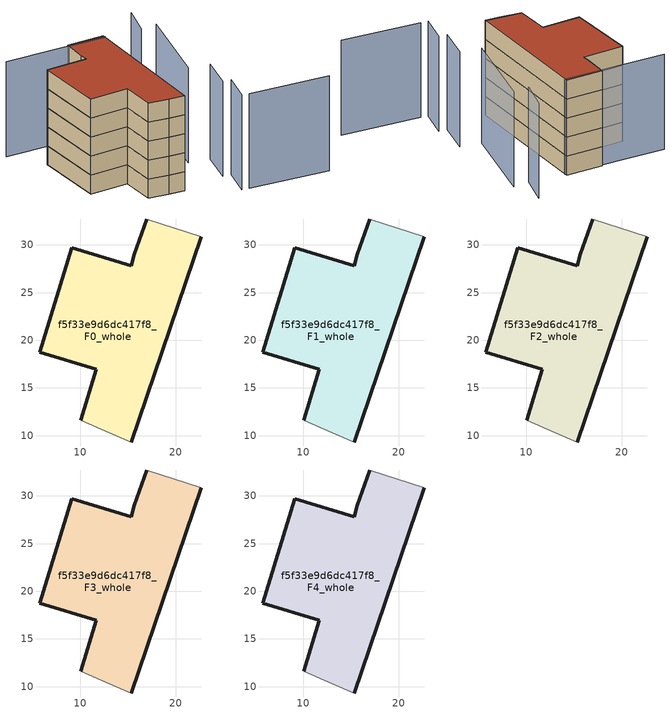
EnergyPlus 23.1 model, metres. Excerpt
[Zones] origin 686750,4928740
f5f33e9d6dc417f8_F0_whole
 floor ground (EU_floor_Construction): 15.35,9.33 22.67,30.87 16.99,32.72 15.68,29.01 15.35,27.82 9.09,29.71 5.78,18.74 11.66,16.97 10.03,11.59 13.02,10.32 z0
 wall outside (EU_wall_Construction): 10.03,11.59 11.66,16.97 5.78,18.74 9.09,29.71 15.35,27.82 15.68,29.01 16.99,32.72 / 22.67,30.87 15.35,9.33 z0:3
 wall adiabatic (EU_wall_Construction): 16.99,32.72 22.67,30.87 / 15.35,9.33 13.02,10.32 10.03,11.59 z0:3
f5f33e9d6dc417f8_F1_whole
 floor to f5f33e9d6dc417f8_F0_whole (EU_floor_Construction): 15.35,9.33 22.67,30.87 16.99,32.72 15.68,29.01 15.35,27.82 9.09,29.71 5.78,18.74 11.66,16.97 10.03,11.59 13.02,10.32 z3
 wall outside (EU_wall_Construction): 10.03,11.59 11.66,16.97 5.78,18.74 9.09,29.71 15.35,27.82 15.68,29.01 16.99,32.72 / 22.67,30.87 15.35,9.33 z3:6
 wall adiabatic (EU_wall_Construction): 16.99,32.72 22.67,30.87 / 15.35,9.33 13.02,10.32 10.03,11.59 z3:6
f5f33e9d6dc417f8_F2_whole
 floor to f5f33e9d6dc417f8_F1_whole (EU_floor_Construction): 15.35,9.33 22.67,30.87 16.99,32.72 15.68,29.01 15.35,27.82 9.09,29.71 5.78,18.74 11.66,16.97 10.03,11.59 13.02,10.32 z6
 wall outside (EU_wall_Construction): 10.03,11.59 11.66,16.97 5.78,18.74 9.09,29.71 15.35,27.82 15.68,29.01 16.99,32.72 / 22.67,30.87 15.35,9.33 z6:9
 wall adiabatic (EU_wall_Construction): 16.99,32.72 22.67,30.87 / 15.35,9.33 13.02,10.32 10.03,11.59 z6:9
f5f33e9d6dc417f8_F3_whole
 floor to f5f33e9d6dc417f8_F2_whole (EU_floor_Construction): 15.35,9.33 22.67,30.87 16.99,32.72 15.68,29.01 15.35,27.82 9.09,29.71 5.78,18.74 11.66,16.97 10.03,11.59 13.02,10.32 z9
 wall outside (EU_wall_Construction): 10.03,11.59 11.66,16.97 5.78,18.74 9.09,29.71 15.35,27.82 15.68,29.01 16.99,32.72 / 22.67,30.87 15.35,9.33 z9:12
 wall adiabatic (EU_wall_Construction): 16.99,32.72 22.67,30.87 / 15.35,9.33 13.02,10.32 10.03,11.59 z9:12
f5f33e9d6dc417f8_F4_whole
 floor to f5f33e9d6dc417f8_F3_whole (EU_floor_Construction): 15.35,9.33 22.67,30.87 16.99,32.72 15.68,29.01 15.35,27.82 9.09,29.71 5.78,18.74 11.66,16.97 10.03,11.59 13.02,10.32 z12
 wall outside (EU_wall_Construction): 10.03,11.59 11.66,16.97 5.78,18.74 9.09,29.71 15.35,27.82 15.68,29.01 16.99,32.72 / 22.67,30.87 15.35,9.33 z12:15
 wall adiabatic (EU_wall_Construction): 16.99,32.72 22.67,30.87 / 15.35,9.33 13.02,10.32 10.03,11.59 z12:15
 roof outside (EU_roof_Construction): 22.67,30.87 15.35,9.33 13.02,10.32 10.03,11.59 11.66,16.97 5.78,18.74 9.09,29.71 15.35,27.82 15.68,29.01 16.99,32.72 z15
shading: 21.87,2.81 33.66,-1.97 / 20.89,3.42 23.55,7.68 / 22.44,8.36 25.47,13.21 / 22.6,14.93 30.46,27.63 / 27.96,28.31 31.01,32.79 / 22.51,30.43 7.23,35.89 z0:15
[Building]
EU S2 Campaign: North Axis=0; Terrain=City; Solar Distribution=FullExterior
[Site:Location]
Bologna: Latitude=44.5; Longitude=11.25; Time Zone=1; Elevation=37
[SizingPeriod:WeatherFileDays]
AnnualSizingPeriod: Begin Month=1; Begin Day of Month=1; End Month=12; End Day of Month=31; Day of Week for Start Day=Monday; Use Weather File Daylight Saving Period=No; Use Weather File Rain and Snow Indicators=No
[MATERIAL]
EU_InternalMass_Material: Roughness=MediumRough; Thickness=0.1; Conductivity=1; Density=1800; Specific Heat=900; Thermal Absorptance=0.9; Solar Absorptance=0.7; Visible Absorptance=0.7
[MATERIAL:NOMASS] Roughness=MediumRough; Thermal Absorptance=0.9; Solar Absorptance=0.7; Visible Absorptance=0.7
Name | Thermal Resistance
EU_wall_NoMass | 0.905828
EU_roof_NoMass | 0.37593
EU_floor_NoMass | 0.67114
[CONSTRUCTION]
EU_wall_Construction: EU_wall_NoMass
EU_roof_Construction: EU_roof_NoMass
EU_floor_Construction: EU_floor_NoMass
EU_InternalMass_Construction: EU_InternalMass_Material
[ZONE] Type=1; Multiplier=1; Ceiling Height=autocalculate; Floor Area=autocalculate; Part of Total Floor Area=Yes
Name | Volume
f5f33e9d6dc417f8_F0_whole | 618.486
f5f33e9d6dc417f8_F1_whole; f5f33e9d6dc417f8_F2_whole; f5f33e9d6dc417f8_F3_whole; f5f33e9d6dc417f8_F4_whole | 618.487
[INTERNALMASS] Construction=EU_InternalMass_Construction; Surface Area=206.162
Name | Zone or ZoneList
f5f33e9d6dc417f8_F0_whole_EU_InternalMass | f5f33e9d6dc417f8_F0_whole
f5f33e9d6dc417f8_F1_whole_EU_InternalMass | f5f33e9d6dc417f8_F1_whole
f5f33e9d6dc417f8_F2_whole_EU_InternalMass | f5f33e9d6dc417f8_F2_whole
f5f33e9d6dc417f8_F3_whole_EU_InternalMass | f5f33e9d6dc417f8_F3_whole
f5f33e9d6dc417f8_F4_whole_EU_InternalMass | f5f33e9d6dc417f8_F4_whole
[OTHEREQUIPMENT] Fuel Type=Electricity; Design Level Calculation Method=Watts/Area; Power per Zone Floor Area=1; Fraction Latent=0; Fraction Radiant=0; Fraction Lost=0; Carbon Dioxide Generation Rate=0; EndUse Subcategory=EU_Step8_InternalGains
Name | Zone or ZoneList or Space or SpaceList | Schedule
EU_Step8_InternalGain_f5f33e9d6dc417f8_F0_whole_f000 | f5f33e9d6dc417f8_F0_whole | EU_Step8_GainSchedule_f5f33e9d6dc417f8_F0_whole_f000
EU_Step8_InternalGain_f5f33e9d6dc417f8_F1_whole_f000 | f5f33e9d6dc417f8_F1_whole | EU_Step8_GainSchedule_f5f33e9d6dc417f8_F1_whole_f000
EU_Step8_InternalGain_f5f33e9d6dc417f8_F2_whole_f000 | f5f33e9d6dc417f8_F2_whole | EU_Step8_GainSchedule_f5f33e9d6dc417f8_F2_whole_f000
EU_Step8_InternalGain_f5f33e9d6dc417f8_F3_whole_f000 | f5f33e9d6dc417f8_F3_whole | EU_Step8_GainSchedule_f5f33e9d6dc417f8_F3_whole_f000
EU_Step8_InternalGain_f5f33e9d6dc417f8_F4_whole_f000 | f5f33e9d6dc417f8_F4_whole | EU_Step8_GainSchedule_f5f33e9d6dc417f8_F4_whole_f000
[ZONEVENTILATION:DESIGNFLOWRATE] Schedule=EU_AlwaysOn; Design Flow Rate Calculation Method=AirChanges/Hour; Air Changes per Hour=0.73129; Ventilation Type=Natural; Fan Pressure Rise=0; Fan Total Efficiency=1; Constant Term Coefficient=1; Temperature Term Coefficient=0; Velocity Term Coefficient=0; Velocity Squared Term Coefficient=0; Minimum Indoor Temperature=-100; Maximum Indoor Temperature=100; Delta Temperature=-100; Minimum Outdoor Temperature=-100; Maximum Outdoor Temperature=100; Maximum Wind Speed=40
Name | Zone or ZoneList or Space or SpaceList
EU_ConstantAir_f5f33e9d6dc417f8_F0_whole | f5f33e9d6dc417f8_F0_whole
EU_ConstantAir_f5f33e9d6dc417f8_F1_whole | f5f33e9d6dc417f8_F1_whole
EU_ConstantAir_f5f33e9d6dc417f8_F2_whole | f5f33e9d6dc417f8_F2_whole
EU_ConstantAir_f5f33e9d6dc417f8_F3_whole | f5f33e9d6dc417f8_F3_whole
EU_ConstantAir_f5f33e9d6dc417f8_F4_whole | f5f33e9d6dc417f8_F4_whole
[HVACTEMPLATE:THERMOSTAT] Constant Heating Setpoint=20; Constant Cooling Setpoint=50
EU_HeatOnly_f5f33e9d6dc417f8_F0_whole; EU_HeatOnly_f5f33e9d6dc417f8_F1_whole; EU_HeatOnly_f5f33e9d6dc417f8_F2_whole; EU_HeatOnly_f5f33e9d6dc417f8_F3_whole; EU_HeatOnly_f5f33e9d6dc417f8_F4_whole
[HVACTEMPLATE:ZONE:IDEALLOADSAIRSYSTEM] System Availability Schedule=EU_AlwaysOn; Maximum Heating Supply Air Temperature=50; Minimum Cooling Supply Air Temperature=13; Maximum Heating Supply Air Humidity Ratio=0.0156; Minimum Cooling Supply Air Humidity Ratio=0.0077; Heating Limit=NoLimit; Cooling Limit=NoLimit; Heating Availability Schedule=EU_AlwaysOn; Cooling Availability Schedule=EU_CoolingOff; Dehumidification Control Type=ConstantSensibleHeatRatio; Cooling Sensible Heat Ratio=0.7; Dehumidification Setpoint=60; Humidification Control Type=None; Humidification Setpoint=30; Outdoor Air Method=None; Outdoor Air Flow Rate per Person=0.00944; Outdoor Air Flow Rate per Zone Floor Area=0; Outdoor Air Flow Rate per Zone=0; Demand Controlled Ventilation Type=None; Outdoor Air Economizer Type=NoEconomizer; Heat Recovery Type=None; Sensible Heat Recovery Effectiveness=0.7; Latent Heat Recovery Effectiveness=0.65
Name | Template Thermostat
f5f33e9d6dc417f8_F0_whole | EU_HeatOnly_f5f33e9d6dc417f8_F0_whole
f5f33e9d6dc417f8_F1_whole | EU_HeatOnly_f5f33e9d6dc417f8_F1_whole
f5f33e9d6dc417f8_F2_whole | EU_HeatOnly_f5f33e9d6dc417f8_F2_whole
f5f33e9d6dc417f8_F3_whole | EU_HeatOnly_f5f33e9d6dc417f8_F3_whole
f5f33e9d6dc417f8_F4_whole | EU_HeatOnly_f5f33e9d6dc417f8_F4_whole
[SIZING:ZONE] Zone Cooling Design Supply Air Temperature Input Method=SupplyAirTemperature; Zone Cooling Design Supply Air Temperature=13; Zone Heating Design Supply Air Temperature Input Method=SupplyAirTemperature; Zone Heating Design Supply Air Temperature=50; Zone Cooling Design Supply Air Humidity Ratio=0.008; Zone Heating Design Supply Air Humidity Ratio=0.008; Cooling Design Air Flow Method=DesignDay; Cooling Design Air Flow Rate=0; Cooling Minimum Air Flow per Zone Floor Area=0.000762; Cooling Minimum Air Flow=0; Cooling Minimum Air Flow Fraction=0.2; Heating Design Air Flow Method=DesignDay; Heating Design Air Flow Rate=0; Heating Maximum Air Flow per Zone Floor Area=0.002032; Heating Maximum Air Flow=0.141576; Heating Maximum Air Flow Fraction=0.3; Account for Dedicated Outdoor Air System=No; Dedicated Outdoor Air System Control Strategy=NeutralSupplyAir; Dedicated Outdoor Air Low Setpoint Temperature for Design=autosize; Dedicated Outdoor Air High Setpoint Temperature for Design=autosize; Zone Load Sizing Method=Sensible Load Only No Latent Load; Zone Latent Cooling Design Supply Air Humidity Ratio Input Method=HumidityRatioDifference; Zone Cooling Design Supply Air Humidity Ratio Difference=0.005; Zone Latent Heating Design Supply Air Humidity Ratio Input Method=HumidityRatioDifference; Zone Humidification Design Supply Air Humidity Ratio Difference=0.005
f5f33e9d6dc417f8_F0_whole; f5f33e9d6dc417f8_F1_whole; f5f33e9d6dc417f8_F2_whole; f5f33e9d6dc417f8_F3_whole; f5f33e9d6dc417f8_F4_whole
[SCHEDULE:CONSTANT]
Name | Hourly Value
EU_AlwaysOn | 1
EU_CoolingOff | 0
[SCHEDULE:FILE] Column Number=1; Rows to Skip at Top=0; Number of Hours of Data=8760; Column Separator=Comma; Interpolate to Timestep=No; Minutes per Item=60; Adjust Schedule for Daylight Savings=Yes
Name | File
EU_Step8_GainSchedule_f5f33e9d6dc417f8_F0_whole_f000 | ../../schedules/f5f33e9d6dc417f8/f5f33e9d6dc417f8_F0_whole_f000_gain.csv
EU_Step8_GainSchedule_f5f33e9d6dc417f8_F1_whole_f000 | ../../schedules/f5f33e9d6dc417f8/f5f33e9d6dc417f8_F1_whole_f000_gain.csv
EU_Step8_GainSchedule_f5f33e9d6dc417f8_F2_whole_f000 | ../../schedules/f5f33e9d6dc417f8/f5f33e9d6dc417f8_F2_whole_f000_gain.csv
EU_Step8_GainSchedule_f5f33e9d6dc417f8_F3_whole_f000 | ../../schedules/f5f33e9d6dc417f8/f5f33e9d6dc417f8_F3_whole_f000_gain.csv
EU_Step8_GainSchedule_f5f33e9d6dc417f8_F4_whole_f000 | ../../schedules/f5f33e9d6dc417f8/f5f33e9d6dc417f8_F4_whole_f000_gain.csv
